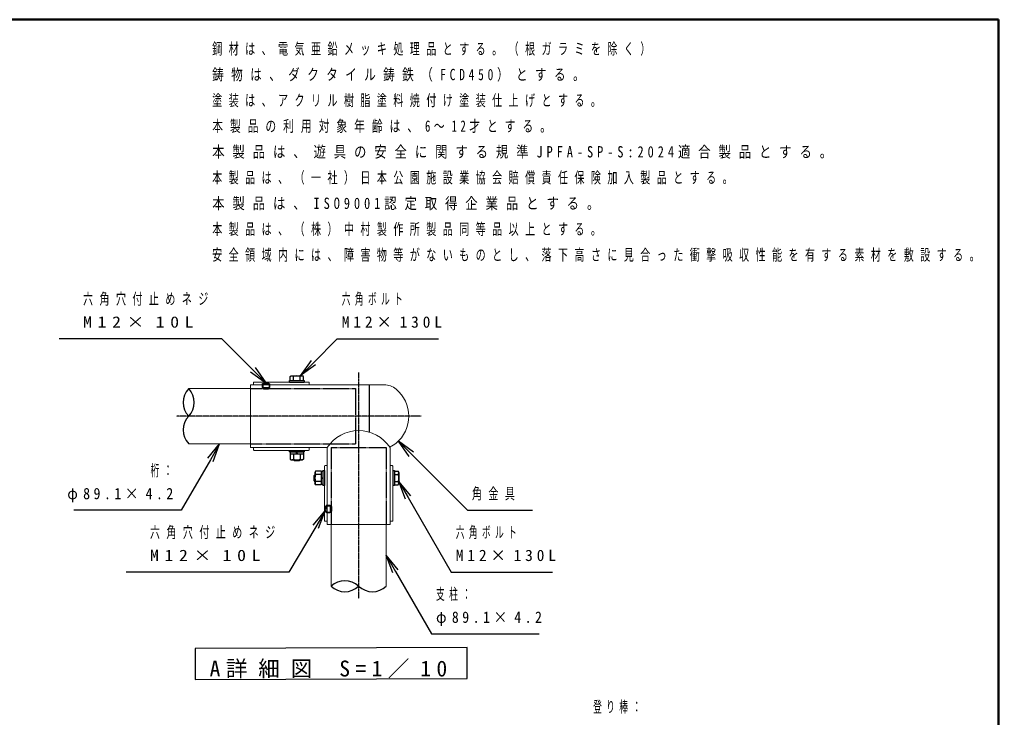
# Model space of a CAD drawing. Units: millimetres at full size, with parts at other scales. Extents: x -19540 to 51, y -990 to 13350.
# Drawn here: x -7921 to 0, y 7706 to 13350 of the extents above; entities that cross this region are included whole.
import ezdxf

# ---------------------------------------------------------------- set-up
doc = ezdxf.new("R2010")
doc.units = ezdxf.units.MM
doc.linetypes.add('USER2', pattern=[6, 3, -1, 1, -1])
doc.linetypes.add('USER4', pattern=[8, 5, -3])
for name, color, linetype, lineweight in [('A3図枠', 7, 'Continuous', 25), ('線', 2, 'Continuous', 25), ('補助', 2, 'Continuous', 13)]:
    doc.layers.add(name, color=color, linetype=linetype, lineweight=lineweight)
doc.styles.add('ＭＳ ゴシック', font='')
doc.styles.get('ＭＳ ゴシック').set_extended_font_data('MS Gothic')

msp = doc.modelspace()

# ---------------------------------------------------------------- linework, layer by layer
at = {"layer": 'A3図枠', "lineweight": 50}
for p, q in [((0, 13350), (-19250, 13350)), ((0, 0), (0, 13350))]:
    msp.add_line(p, q, dxfattribs=at)
at = {"layer": '線'}
for p, q in [((-5732.073, 10462.785), (-5722.225, 10468.471)), ((-5732.073, 10430.971), (-5732.073, 10462.785)), ((-5722.225, 10468.471), (-5632.225, 10468.471)), ((-5704.649, 10430.971), (-5704.649, 10462.785)), ((-5649.801, 10430.971), (-5649.801, 10462.785)), ((-5622.377, 10462.785), (-5632.225, 10468.471)), ((-5622.377, 10430.971), (-5622.377, 10462.785)), ((-5737.225, 10430.971), (-5617.225, 10430.971)), ((-5737.225, 10418.471), (-5737.225, 10430.971)), ((-5737.225, 10418.471), (-5617.225, 10418.471)), ((-5732.073, 10430.971), (-5622.377, 10430.971)), ((-5617.225, 10430.971), (-5617.225, 10418.471)), ((-5089.725, 10012.199), (-5089.725, 10395.971)), ((-5089.725, 10012.199), (-5089.725, 10395.971)), ((-5737.225, 9865.471), (-5617.225, 9865.471)), ((-5737.225, 9852.971), (-5737.225, 9865.471)), ((-5737.225, 9852.971), (-5617.225, 9852.971)), ((-5732.073, 9837.971), (-5622.377, 9837.971)), ((-5732.073, 9837.971), (-5732.073, 9793.657)), ((-5730.975, 9852.971), (-5623.475, 9852.971)), ((-5730.975, 9852.971), (-5730.975, 9837.971)), ((-5730.975, 9837.971), (-5623.475, 9837.971)), ((-5704.649, 9837.971), (-5704.649, 9793.657)), ((-5678.062, 9837.971), (-5682.082, 9852.971)), ((-5672.368, 9837.971), (-5676.388, 9852.971)), ((-5649.801, 9837.971), (-5649.801, 9793.657)), ((-5623.475, 9852.971), (-5623.475, 9837.971)), ((-5622.377, 9837.971), (-5622.377, 9793.657)), ((-5617.225, 9865.471), (-5617.225, 9852.971)), ((-5732.073, 9793.657), (-5722.225, 9787.971)), ((-5722.225, 9787.971), (-5632.225, 9787.971)), ((-5707.225, 9790.971), (-5697.225, 9780.971)), ((-5657.225, 9780.971), (-5697.225, 9780.971)), ((-5647.225, 9790.971), (-5657.225, 9780.971)), ((-5622.377, 9793.657), (-5632.225, 9787.971)), ((-5528.225, 9671.971), (-5538.225, 9661.971)), ((-5525.539, 9696.819), (-5531.225, 9686.971)), ((-5531.225, 9686.971), (-5531.225, 9596.971)), ((-5481.225, 9696.819), (-5525.539, 9696.819)), ((-5481.225, 9669.395), (-5525.539, 9669.395)), ((-5481.225, 9696.819), (-5481.225, 9587.123)), ((-5481.225, 9695.721), (-5481.225, 9588.221)), ((-5466.225, 9695.721), (-5481.225, 9695.721)), ((-5466.225, 9701.971), (-5453.725, 9701.971)), ((-5466.225, 9701.971), (-5466.225, 9581.971)), ((-5466.225, 9695.721), (-5466.225, 9588.221)), ((-5453.725, 9701.971), (-5453.725, 9581.971)), ((-4900.725, 9701.971), (-4888.225, 9701.971)), ((-4900.725, 9701.971), (-4900.725, 9581.971)), ((-4888.225, 9701.971), (-4888.225, 9581.971)), ((-4888.225, 9696.819), (-4888.225, 9587.123)), ((-4888.225, 9696.819), (-4856.411, 9696.819)), ((-4888.225, 9669.395), (-4856.411, 9669.395)), ((-4856.411, 9696.819), (-4850.725, 9686.971)), ((-4850.725, 9686.971), (-4850.725, 9596.971)), ((-5538.225, 9621.971), (-5538.225, 9661.971)), ((-5528.225, 9611.971), (-5538.225, 9621.971)), ((-5525.539, 9587.123), (-5531.225, 9596.971)), ((-5481.225, 9614.547), (-5525.539, 9614.547)), ((-5481.225, 9587.123), (-5525.539, 9587.123)), ((-5481.225, 9642.809), (-5466.225, 9646.828)), ((-5481.225, 9637.115), (-5466.225, 9641.134)), ((-5466.225, 9588.221), (-5481.225, 9588.221)), ((-4888.225, 9614.547), (-4856.411, 9614.547)), ((-4888.225, 9587.123), (-4856.411, 9587.123)), ((-4856.411, 9587.123), (-4850.725, 9596.971)), ((-5453.725, 9581.971), (-5466.225, 9581.971)), ((-4888.225, 9581.971), (-4900.725, 9581.971))]:
    msp.add_line(p, q, dxfattribs=at)
at = {"layer": '線', "color": 20, "linetype": 'USER2'}
for p, q in [((-5177.225, 10495.971), (-5177.225, 8666.971)), ((-4672.225, 10141.971), (-6652.225, 10141.971))]:
    msp.add_line(p, q, dxfattribs=at)
at = {"layer": '線', "color": 7, "lineweight": 13}
for p, q in [((-6052.225, 9887.971), (-6052.225, 10395.971)), ((-6052.225, 10395.971), (-5089.725, 10395.971)), ((-6027.225, 10413.471), (-6027.225, 10395.971)), ((-6027.225, 10395.971), (-5577.225, 10395.971)), ((-5582.225, 10418.471), (-6022.225, 10418.471)), ((-5577.225, 10395.971), (-5577.225, 10413.471)), ((-5089.725, 10395.971), (-4970.728, 10395.971)), ((-6552.225, 10364.721), (-6052.225, 10364.721)), ((-6552.225, 9919.221), (-6052.225, 9919.221)), ((-6052.225, 9887.971), (-5431.225, 9887.971)), ((-6027.225, 9870.471), (-6027.225, 9887.971)), ((-6027.225, 9887.971), (-5577.225, 9887.971)), ((-5582.225, 9865.471), (-6022.225, 9865.471)), ((-5577.225, 9887.971), (-5577.225, 9870.471)), ((-5431.225, 9266.971), (-5431.225, 9887.971)), ((-4923.225, 9887.971), (-4923.225, 9895.692)), ((-4923.225, 9266.971), (-4923.225, 9887.971)), ((-5453.725, 9736.971), (-5453.725, 9296.971)), ((-5431.225, 9741.971), (-5448.725, 9741.971)), ((-5431.225, 9291.971), (-5431.225, 9741.971)), ((-4923.225, 9741.971), (-4905.725, 9741.971)), ((-4923.225, 9291.971), (-4923.225, 9741.971)), ((-4900.725, 9736.971), (-4900.725, 9296.971)), ((-5448.725, 9291.971), (-5431.225, 9291.971)), ((-4905.725, 9291.971), (-4923.225, 9291.971)), ((-5431.225, 9266.971), (-4923.225, 9266.971)), ((-5399.975, 9266.971), (-5399.975, 8766.971)), ((-4954.475, 9266.971), (-4954.475, 8766.971))]:
    msp.add_line(p, q, dxfattribs=at)
at = {"layer": '線', "color": 4, "linetype": 'USER4'}
for p, q in [((-5957.225, 10403.221), (-5942.069, 10411.971)), ((-5957.225, 10403.221), (-5897.225, 10403.221)), ((-5957.225, 10403.221), (-5957.225, 10371.971)), ((-5952.225, 10406.108), (-5952.225, 10366.971)), ((-5942.069, 10411.971), (-5912.38, 10411.971)), ((-5897.225, 10403.221), (-5912.38, 10411.971)), ((-5902.225, 10406.108), (-5902.225, 10366.971)), ((-5897.225, 10403.221), (-5897.225, 10371.971)), ((-6052.225, 10364.721), (-5202.225, 10364.721)), ((-5957.225, 10371.971), (-5947.225, 10361.971)), ((-5897.225, 10371.971), (-5957.225, 10371.971)), ((-5907.225, 10361.971), (-5947.225, 10361.971)), ((-5897.225, 10371.971), (-5907.225, 10361.971)), ((-5202.225, 10364.721), (-5202.225, 9919.221)), ((-6052.225, 9919.221), (-5202.225, 9919.221)), ((-5399.975, 9887.971), (-4954.475, 9887.971)), ((-5399.975, 9887.971), (-5399.975, 9266.971)), ((-4954.475, 9887.971), (-4954.475, 9266.971)), ((-5438.475, 9421.971), (-5447.225, 9406.816)), ((-5447.225, 9377.127), (-5447.225, 9406.816)), ((-5438.475, 9361.971), (-5447.225, 9377.127)), ((-5441.362, 9416.971), (-5402.225, 9416.971)), ((-5441.362, 9366.971), (-5402.225, 9366.971)), ((-5438.475, 9361.971), (-5438.475, 9421.971)), ((-5438.475, 9421.971), (-5407.225, 9421.971)), ((-5438.475, 9361.971), (-5407.225, 9361.971)), ((-5407.225, 9421.971), (-5397.225, 9411.971)), ((-5407.225, 9421.971), (-5407.225, 9361.971)), ((-5407.225, 9361.971), (-5397.225, 9371.971)), ((-5397.225, 9411.971), (-5397.225, 9371.971))]:
    msp.add_line(p, q, dxfattribs=at)
at = {"layer": '線'}
for centre, radius, start, end in [((-5718.361, 10439.035), 27.424, 60.00001, 119.99999), ((-5677.225, 10399.492), 68.979, 66.57346, 113.42654), ((-5636.089, 10439.035), 27.424, 60.00001, 119.99999), ((-6435.1, 10253.346), 161.625, 136.44154, 223.55846), ((-6669.35, 10253.346), 161.625, 316.44154, 43.55846), ((-6435.1, 10030.596), 161.625, 136.44154, 223.55846), ((-5718.361, 9817.407), 27.424, 240.00001, 299.99999), ((-5677.225, 9856.95), 68.979, 246.57346, 293.42654), ((-5636.089, 9817.407), 27.424, 240.00001, 299.99999), ((-5462.246, 9641.971), 68.979, 156.57346, 203.42654), ((-5501.789, 9683.107), 27.424, 150.00001, 209.99999), ((-4880.161, 9683.107), 27.424, 330.00001, 29.99999), ((-4919.704, 9641.971), 68.979, 336.57346, 23.42654), ((-5501.789, 9600.835), 27.424, 150.00001, 209.99999), ((-4880.161, 9600.835), 27.424, 330.00001, 29.99999), ((-5288.6, 8649.846), 161.625, 46.44154, 133.55846), ((-5288.6, 8884.096), 161.625, 226.44154, 313.55846), ((-5065.85, 8884.096), 161.625, 226.44154, 313.55846)]:
    msp.add_arc(centre, radius, start, end, dxfattribs=at)
at = {"layer": '線', "color": 7, "lineweight": 13}
for centre, radius, start, end in [((-6022.225, 10413.471), 5, 90, 180), ((-5582.225, 10413.471), 5, 0, 90), ((-4970.728, 10245.971), 150, 50.0062, 90), ((-5057.975, 10141.971), 285.75, 309.9938, 50.0062), ((-5177.225, 9721.232), 303.839, 33.28308, 146.71692), ((-4970.728, 10037.971), 150, 288.4626, 309.9938), ((-6022.225, 9870.471), 5, 180, 270), ((-5582.225, 9870.471), 5, 270, 0), ((-5448.725, 9736.971), 5, 90, 180), ((-4905.725, 9736.971), 5, 0, 90), ((-5448.725, 9296.971), 5, 180, 270), ((-4905.725, 9296.971), 5, 270, 0)]:
    msp.add_arc(centre, radius, start, end, dxfattribs=at)
at = {"layer": '補助', "lineweight": 25}
for p, q in [((-6333.725, 10768.471), (-7599.307, 10768.471)), ((-6283.725, 10768.471), (-6333.725, 10768.471)), ((-6033.291, 10518.037), (-6283.725, 10768.471)), ((-5543.735, 10574.537), (-5349.801, 10768.471)), ((-5349.801, 10768.471), (-5299.801, 10768.471)), ((-5299.801, 10768.471), (-4532.276, 10768.471)), ((-6015.613, 10535.715), (-5927.225, 10411.971)), ((-5561.412, 10592.215), (-5649.801, 10468.471)), ((-5649.801, 10468.471), (-5543.735, 10574.537)), ((-5526.057, 10556.86), (-5649.801, 10468.471)), ((-6050.969, 10500.36), (-5927.225, 10411.971)), ((-5927.225, 10411.971), (-6033.291, 10518.037)), ((-6398.876, 9801.817), (-6302.225, 9919.221)), ((-6302.225, 9919.221), (-6377.225, 9789.317)), ((-6355.574, 9776.817), (-6302.225, 9919.221)), ((-4767.531, 9816.172), (-4855.919, 9939.915)), ((-4732.175, 9851.527), (-4855.919, 9939.915)), ((-4855.919, 9939.915), (-4749.853, 9833.849)), ((-4749.853, 9833.849), (-4296.975, 9380.971)), ((-6377.225, 9789.317), (-6612.984, 9380.971)), ((-4797.376, 9472.143), (-4850.725, 9614.547)), ((-4754.074, 9497.143), (-4850.725, 9614.547)), ((-4850.725, 9614.547), (-4775.725, 9484.643)), ((-4775.725, 9484.643), (-4427.195, 8880.971)), ((-6662.984, 9380.971), (-7482.757, 9380.971)), ((-6612.984, 9380.971), (-6662.984, 9380.971)), ((-5545.377, 9260.975), (-5447.225, 9377.127)), ((-5447.225, 9377.127), (-5523.889, 9248.198)), ((-5502.401, 9235.421), (-5447.225, 9377.127)), ((-4296.975, 9380.971), (-4246.975, 9380.971)), ((-4246.975, 9380.971), (-3771.52, 9380.971)), ((-5523.889, 9248.198), (-5742.251, 8880.971)), ((-4901.126, 8874.567), (-4954.475, 9016.971)), ((-4857.824, 8899.567), (-4954.475, 9016.971)), ((-4954.475, 9016.971), (-4879.475, 8887.067)), ((-5792.251, 8880.971), (-7057.833, 8880.971)), ((-5742.251, 8880.971), (-5792.251, 8880.971)), ((-4879.475, 8887.067), (-4587.28, 8380.971)), ((-4427.195, 8880.971), (-4377.195, 8880.971)), ((-4377.195, 8880.971), (-3609.67, 8880.971)), ((-4587.28, 8380.971), (-4537.28, 8380.971)), ((-4537.28, 8380.971), (-3717.507, 8380.971))]:
    msp.add_line(p, q, dxfattribs=at)
msp.add_lwpolyline([(-6499.95, 8263.428), (-6499.95, 8013.428), (-4300, 8020.514), (-4300, 8270.514)], close=True, dxfattribs=at)

# ---------------------------------------------------------------- texts
at = {"layer": '補助', "style": 'ＭＳ ゴシック'}
for s, insert, char_height, attachment_point in [('\\T1.64;\\W0.65;鋼材は、電気亜鉛メッキ処理品とする。（根ガラミを除く）', (-6362.239, 13159.844), 91.64, 1), ('\\T1.64;\\W0.75;鋳物は、ダクタイル鋳鉄（FCD450）とする。', (-6362.239, 12951.51), 91.64, 1), ('\\T1.64;\\W0.65;塗装は、アクリル樹脂塗料焼付け塗装仕上げとする。', (-6362.239, 12743.177), 91.64, 1), ('\\T1.64;\\W0.7;本製品の利用対象年齢は、6～12才とする。', (-6362.239, 12534.844), 91.64, 1), ('\\T1.64;\\W0.8;本製品は、遊具の安全に関する規準JPFA-SP-S:2024適合製品とする。', (-6362.239, 12326.51), 91.64, 1), ('\\T1.64;\\W0.65;本製品は、（一社）日本公園施設業協会賠償責任保険加入製品とする。', (-6362.239, 12118.177), 91.64, 1), ('\\T1.64;\\W0.8;本製品は、ISO9001認定取得企業品とする。', (-6362.239, 11909.844), 91.64, 1), ('\\T1.64;\\W0.65;本製品は、（株）中村製作所製品同等品以上とする。', (-6362.239, 11701.511), 91.64, 1), ('\\T1.64;\\W0.65;安全領域内には、障害物等がないものとし、落下高さに見合った衝撃吸収性能を有する素材を敷設する。', (-6362.239, 11493.177), 91.64, 1), ('\\T1.64;\\W0.65;六角穴付止めネジ', (-7407.475, 11137.221), 91.64, 1), ('\\T1.5;\\W0.55;六角ボルト', (-5313.551, 11137.221), 91.64, 1), ('\\T1.64;\\W1.15;M12×10L', (-7407.475, 10949.721), 91.64, 1), ('\\T1.5;M12×130L', (-5313.551, 10949.721), 91.64, 1), ('\\T1.5;\\W0.55;桁：', (-6649.234, 9749.721), 91.64, 3), ('\\T1.5;\\W0.9;φ89.1×4.2', (-6649.234, 9562.221), 91.64, 3), ('\\T1.64;\\W0.65;角金具', (-4260.725, 9562.221), 91.64, 1), ('\\T1.64;\\W0.65;六角穴付止めネジ', (-6866.001, 9249.721), 91.64, 1), ('\\T1.5;\\W0.55;六角ボルト', (-4390.945, 9249.721), 91.64, 1), ('\\T1.64;\\W1.15;M12×10L', (-6866.001, 9062.221), 91.64, 1), ('\\T1.5;M12×130L', (-4390.945, 9062.221), 91.64, 1), ('\\T1.5;\\W0.55;支柱：', (-4551.03, 8749.721), 91.64, 1), ('\\T1.5;\\W0.9;φ89.1×4.2', (-4551.03, 8562.221), 91.64, 1), ('\\T1.5;A詳細図\\~S=1／10', (-5399.95, 8021.762), 128.3, 8), ('\\T1.5;\\W0.55;登り棒：', (-3279.786, 7837.983), 91.64, 1)]:
    msp.add_mtext(s, dxfattribs=dict(at, insert=insert, char_height=char_height, attachment_point=attachment_point))

doc.saveas('drawing.dxf')
